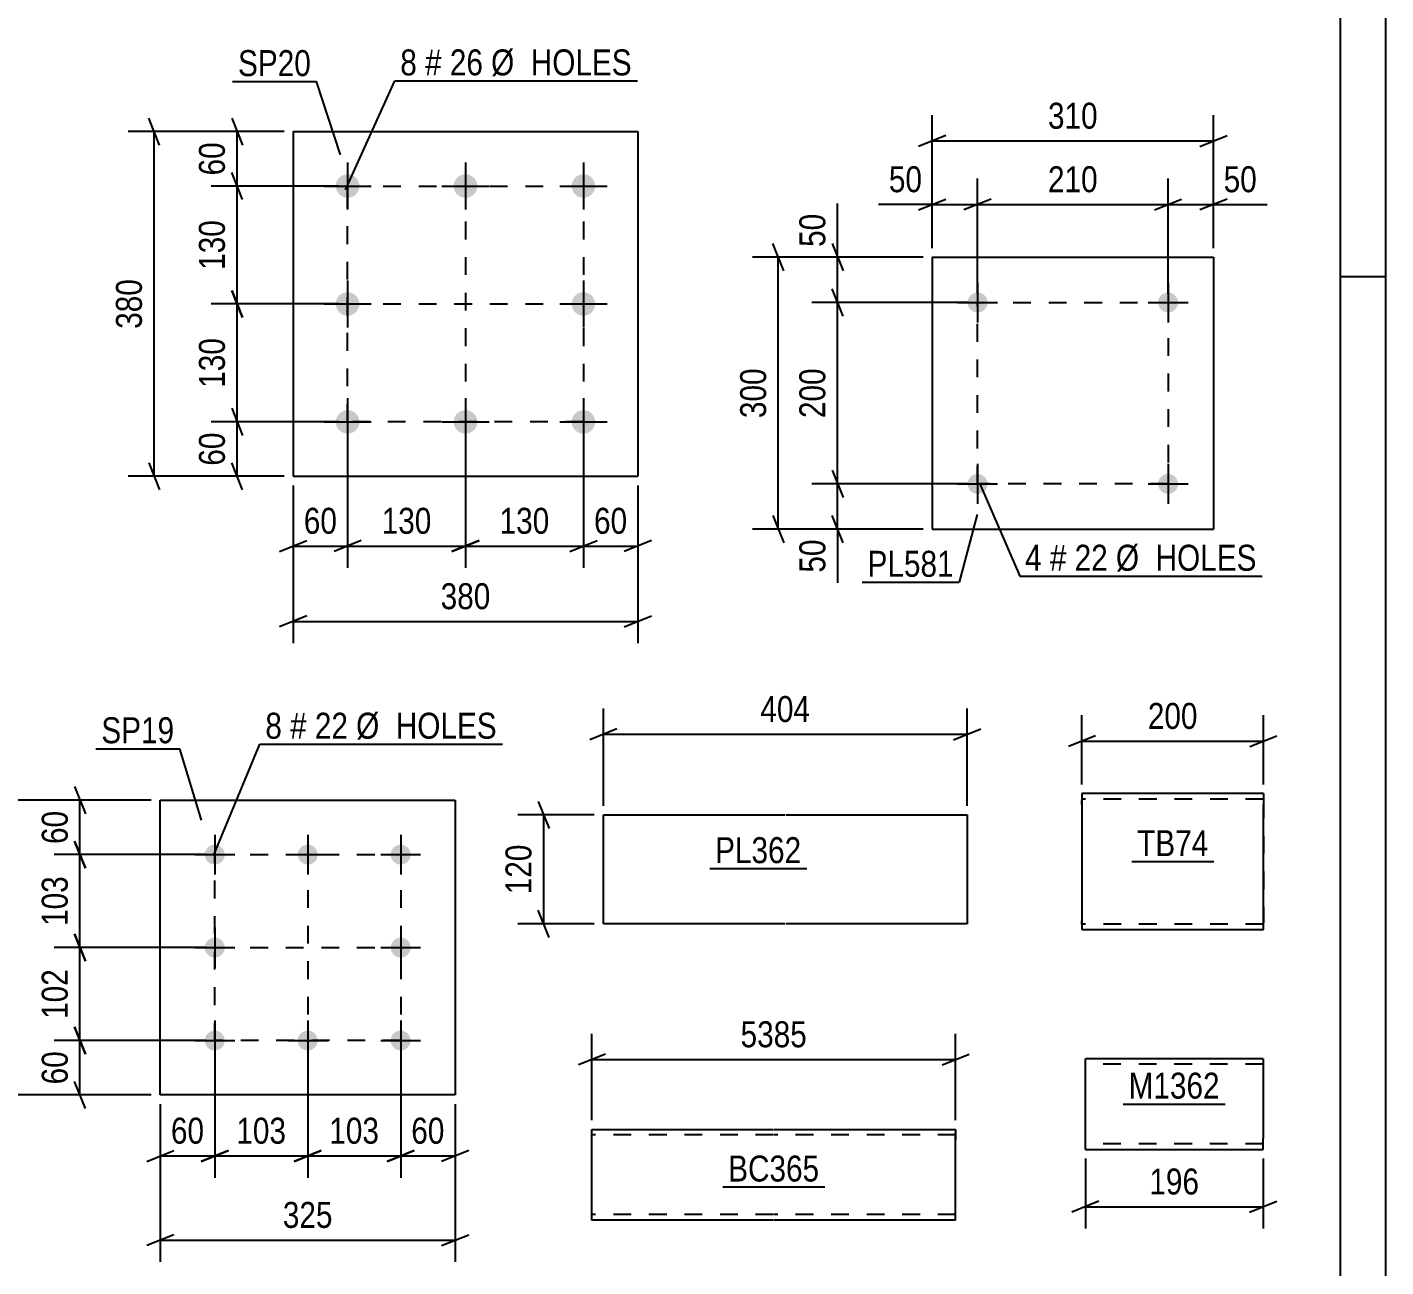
# Model space of a CAD drawing. Header units: millimetres. Extents: x 0 to 594, y 0 to 420.
# Drawn here: x 444.2 to 594, y 188.8 to 325.5 of the extents above; entities that cross this region are included whole.
import ezdxf

# ---------------------------------------------------------------- set-up
doc = ezdxf.new("R2010")
doc.units = ezdxf.units.MM
doc.linetypes.add('DXK_LINE_DOT2', pattern=[3.9198, 1.9599, -1.9599])
doc.styles.add('Arial Narrow', font='ARIALN.TTF', dxfattribs={"height": 0.2})

# ---------------------------------------------------------------- blocks, each defined once
blk = doc.blocks.new('Unknown-570345859-1135')
at = {"color": 5, "linetype": 'Continuous'}
for p, q in [((594, 0), (594, 420)), ((589, 5), (589, 415)), ((594, 298), (589, 298))]:
    blk.add_line(p, q, dxfattribs=at)
blk = doc.blocks.new('Part-570345859-2821 - 2807')
at = {"color": 2, "linetype": 'Continuous'}
for p, q in [((507.73, 226.66), (507.73, 238.66)), ((507.73, 238.66), (527.73, 238.66)), ((527.83, 238.66), (547.83, 238.66)), ((547.83, 238.66), (547.83, 226.66)), ((527.73, 226.66), (507.73, 226.66)), ((547.83, 226.66), (527.83, 226.66))]:
    blk.add_line(p, q, dxfattribs=at)
blk = doc.blocks.new('Part-570345859-2791 - 2776')
at = {"color": 2, "linetype": 'Continuous'}
for p, q in [((580.5, 241.02), (560.5, 241.02)), ((560.5, 241.02), (560.5, 226.11)), ((580.5, 241.02), (580.5, 240.93)), ((580.5, 240.93), (580.5, 240.67)), ((580.5, 240.67), (580.5, 239.82)), ((580.5, 227.22), (580.5, 239.82)), ((580.5, 226.02), (580.5, 227.22)), ((560.5, 226.11), (560.5, 226.02)), ((560.5, 226.02), (580.5, 226.02))]:
    blk.add_line(p, q, dxfattribs=at)
at = {"color": 7, "linetype": 'DXK_LINE_DOT2'}
for p, q in [((560.5, 240.93), (560.5, 239.82)), ((580.5, 240.42), (560.5, 240.42)), ((560.5, 239.82), (560.5, 240.24)), ((580.5, 240.67), (580.5, 240.42)), ((580.5, 240.28), (580.5, 226.99)), ((560.5, 226.66), (560.5, 226.99)), ((560.5, 226.62), (560.5, 226.66)), ((580.5, 226.62), (560.5, 226.62)), ((580.5, 227.22), (580.5, 226.76)), ((580.5, 226.37), (580.5, 226.99)), ((580.5, 226.62), (580.5, 226.66))]:
    blk.add_line(p, q, dxfattribs=at)
blk = doc.blocks.new('Part-570345859-3059 - 3043')
at = {"color": 2, "linetype": 'Continuous'}
for p, q in [((506.47, 194.09), (506.47, 204)), ((506.47, 204), (526.47, 204)), ((526.57, 204), (546.57, 204)), ((546.57, 204), (546.57, 203.91)), ((546.57, 203.91), (546.57, 202.8)), ((546.57, 194), (546.57, 202.8)), ((506.47, 194), (506.47, 194.09)), ((526.47, 194), (506.47, 194)), ((546.57, 194), (526.57, 194))]:
    blk.add_line(p, q, dxfattribs=at)
at = {"color": 7, "linetype": 'DXK_LINE_DOT2'}
for p, q in [((526.47, 203.4), (506.47, 203.4)), ((546.57, 203.4), (526.57, 203.4)), ((546.57, 202.8), (546.57, 203.65)), ((506.47, 194.6), (506.47, 194.64)), ((526.47, 194.6), (506.47, 194.6)), ((506.47, 194), (506.47, 194)), ((546.57, 194.6), (526.57, 194.6)), ((546.57, 194.6), (546.57, 194.64))]:
    blk.add_line(p, q, dxfattribs=at)
blk = doc.blocks.new('Part-570345859-2939 - 2890')
at = {"color": 2, "linetype": 'Continuous'}
for p, q in [((458.88, 207.79), (458.88, 240.29)), ((458.88, 240.29), (491.38, 240.29)), ((491.38, 240.29), (491.38, 207.79)), ((491.38, 207.79), (458.88, 207.79))]:
    blk.add_line(p, q, dxfattribs=at)
blk = doc.blocks.new('Bolt-570345859-2924 - 2890')
at = {"linetype": 'Continuous'}
for points in [[(464.88, 235.39, -1), (464.88, 233.19, -1)], [(475.13, 235.39, -1), (475.13, 233.19, -1)], [(485.38, 235.39, -1), (485.38, 233.19, -1)], [(464.88, 225.14, -1), (464.88, 222.94, -1)], [(485.38, 225.14, -1), (485.38, 222.94, -1)], [(464.88, 214.89, -1), (464.88, 212.69, -1)], [(475.13, 214.89, -1), (475.13, 212.69, -1)], [(485.38, 214.89, -1), (485.38, 212.69, -1)]]:
    blk.add_hatch(color=1, dxfattribs=at).paths.add_polyline_path(points)
at = {"color": 1, "linetype": 'Continuous'}
for p, q in [((464.88, 236.49), (464.88, 232.09)), ((475.13, 236.49), (475.13, 232.09)), ((485.38, 236.49), (485.38, 232.09)), ((462.68, 234.29), (467.08, 234.29)), ((472.93, 234.29), (477.33, 234.29)), ((483.18, 234.29), (487.58, 234.29)), ((464.88, 226.24), (464.88, 221.84)), ((485.38, 226.24), (485.38, 221.84)), ((462.68, 224.04), (467.08, 224.04)), ((483.18, 224.04), (487.58, 224.04)), ((464.88, 215.99), (464.88, 211.59)), ((475.13, 215.99), (475.13, 211.59)), ((485.38, 215.99), (485.38, 211.59)), ((462.68, 213.79), (467.08, 213.79)), ((472.93, 213.79), (477.33, 213.79)), ((483.18, 213.79), (487.58, 213.79))]:
    blk.add_line(p, q, dxfattribs=at)
blk = doc.blocks.new('Part-570345859-2505 - 2489')
at = {"color": 2, "linetype": 'Continuous'}
for p, q in [((473.53, 314), (473.53, 276)), ((473.53, 314), (511.53, 314)), ((511.53, 314), (511.53, 276)), ((473.53, 276), (511.53, 276))]:
    blk.add_line(p, q, dxfattribs=at)
blk = doc.blocks.new('Bolt-570345859-2538 - 2489')
at = {"linetype": 'Continuous'}
for points in [[(479.53, 309.3, -1), (479.53, 306.7, -1)], [(492.53, 309.3, -1), (492.53, 306.7, -1)], [(505.53, 309.3, -1), (505.53, 306.7, -1)], [(479.53, 296.3, -1), (479.53, 293.7, -1)], [(505.53, 296.3, -1), (505.53, 293.7, -1)], [(479.53, 283.3, -1), (479.53, 280.7, -1)], [(492.53, 283.3, -1), (492.53, 280.7, -1)], [(505.53, 283.3, -1), (505.53, 280.7, -1)]]:
    blk.add_hatch(color=1, dxfattribs=at).paths.add_polyline_path(points)
at = {"color": 1, "linetype": 'Continuous'}
for p, q in [((479.53, 310.6), (479.53, 305.4)), ((492.53, 310.6), (492.53, 305.4)), ((505.53, 310.6), (505.53, 305.4)), ((476.93, 308), (482.13, 308)), ((489.93, 308), (495.13, 308)), ((502.93, 308), (508.13, 308)), ((479.53, 297.6), (479.53, 292.4)), ((505.53, 297.6), (505.53, 292.4)), ((476.93, 295), (482.13, 295)), ((502.93, 295), (508.13, 295)), ((479.53, 284.6), (479.53, 279.4)), ((492.53, 284.6), (492.53, 279.4)), ((505.53, 284.6), (505.53, 279.4)), ((476.93, 282), (482.13, 282)), ((489.93, 282), (495.13, 282)), ((502.93, 282), (508.13, 282))]:
    blk.add_line(p, q, dxfattribs=at)
blk = doc.blocks.new('Part-570345859-2473 - 2459')
at = {"color": 2, "linetype": 'Continuous'}
for p, q in [((580.47, 211.79), (560.87, 211.79)), ((560.87, 201.88), (560.87, 211.79)), ((580.47, 211.79), (580.47, 211.7)), ((580.47, 211.7), (580.47, 202.99)), ((580.47, 201.79), (580.47, 202.99)), ((560.87, 201.79), (560.87, 201.88)), ((560.87, 201.79), (580.47, 201.79))]:
    blk.add_line(p, q, dxfattribs=at)
at = {"color": 7, "linetype": 'DXK_LINE_DOT2'}
for p, q in [((580.47, 211.19), (560.87, 211.19)), ((560.87, 210.59), (560.87, 210.59)), ((580.47, 210.59), (580.47, 210.59)), ((560.87, 202.39), (560.87, 202.43)), ((580.47, 202.39), (560.87, 202.39)), ((580.47, 202.43), (580.47, 202.76)), ((580.47, 202.39), (580.47, 202.43))]:
    blk.add_line(p, q, dxfattribs=at)
blk = doc.blocks.new('Bolt-570345859-2272 - 2238')
at = {"linetype": 'Continuous'}
for points in [[(550.09, 295.16, -1), (547.89, 295.16, -1)], [(571.09, 295.16, -1), (568.89, 295.16, -1)]]:
    blk.add_hatch(color=1, dxfattribs=at).paths.add_polyline_path(points)
at = {"color": 1, "linetype": 'Continuous'}
for p, q in [((548.99, 297.36), (548.99, 292.96)), ((569.99, 297.36), (569.99, 292.96)), ((546.79, 295.16), (551.19, 295.16)), ((567.79, 295.16), (572.19, 295.16))]:
    blk.add_line(p, q, dxfattribs=at)
blk = doc.blocks.new('Bolt-570345859-2277 - 2238')
at = {"linetype": 'Continuous'}
for points in [[(550.09, 275.16, -1), (547.89, 275.16, -1)], [(571.09, 275.16, -1), (568.89, 275.16, -1)]]:
    blk.add_hatch(color=1, dxfattribs=at).paths.add_polyline_path(points)
at = {"color": 1, "linetype": 'Continuous'}
for p, q in [((548.99, 277.36), (548.99, 272.96)), ((569.99, 277.36), (569.99, 272.96)), ((546.79, 275.16), (551.19, 275.16)), ((567.79, 275.16), (572.19, 275.16))]:
    blk.add_line(p, q, dxfattribs=at)
blk = doc.blocks.new('Part-570345859-2292 - 2238')
at = {"color": 2, "linetype": 'Continuous'}
for p, q in [((543.99, 300.16), (543.99, 270.16)), ((543.99, 300.16), (574.99, 300.16)), ((574.99, 300.16), (574.99, 270.16)), ((543.99, 270.16), (574.99, 270.16))]:
    blk.add_line(p, q, dxfattribs=at)
blk = doc.blocks.new('Rectangle-570345859-3029 - 2890')
at = {"color": 1, "linetype": 'DXK_LINE_DOT2'}
blk.add_lwpolyline([(464.88, 234.29), (485.38, 234.29), (485.38, 213.79), (464.88, 213.79), (464.88, 234.29)], close=True, dxfattribs=at)
blk = doc.blocks.new('Rectangle-570345859-2625 - 2489')
at = {"color": 1, "linetype": 'DXK_LINE_DOT2'}
blk.add_lwpolyline([(479.53, 308), (505.53, 308), (505.53, 282), (479.53, 282), (479.53, 308)], close=True, dxfattribs=at)
blk = doc.blocks.new('Rectangle-570345859-2401 - 2238')
at = {"color": 1, "linetype": 'DXK_LINE_DOT2'}
blk.add_lwpolyline([(548.99, 295.16), (569.99, 295.16), (569.99, 275.16), (548.99, 275.16), (548.99, 295.16)], close=True, dxfattribs=at)
blk = doc.blocks.new('Line-570345859-3019 - 2890')
at = {"color": 1, "linetype": 'DXK_LINE_DOT2'}
blk.add_line((475.13, 234.29), (475.13, 213.49), dxfattribs=at)
blk = doc.blocks.new('Line-570345859-2618 - 2489')
at = {"color": 1, "linetype": 'DXK_LINE_DOT2'}
blk.add_line((492.53, 308), (492.53, 282), dxfattribs=at)
blk = doc.blocks.new('Line-570345859-3012 - 2890')
at = {"color": 1, "linetype": 'DXK_LINE_DOT2'}
blk.add_line((464.88, 224.04), (485.38, 224.04), dxfattribs=at)
blk = doc.blocks.new('Line-570345859-2611 - 2489')
at = {"color": 1, "linetype": 'DXK_LINE_DOT2'}
blk.add_line((479.53, 295), (505.53, 295), dxfattribs=at)
blk = doc.blocks.new('StraightDimension-570345859-2823 - 2807')
at = {"color": 7, "linetype": 'Continuous'}
for p, q in [((507.73, 239.66), (507.73, 250.41)), ((547.83, 239.66), (547.83, 250.41)), ((509.23, 248.16), (506.23, 246.96)), ((507.73, 247.56), (547.83, 247.56)), ((546.33, 246.96), (549.33, 248.16))]:
    blk.add_line(p, q, dxfattribs=at)
at = {"color": 0}
blk.add_wipeout([(531.13, 248.31), (531.13, 252.51), (524.44, 252.51), (524.44, 248.31)], dxfattribs=at)
at = {"color": 3, "style": 'Arial Narrow'}
blk.add_text('404', height=2.863, dxfattribs=at).set_placement((525.04, 248.91))
blk = doc.blocks.new('StraightDimension-570345859-2834 - 2807')
at = {"color": 7, "linetype": 'Continuous'}
for p, q in [((500.55, 240.16), (501.75, 237.16)), ((506.73, 238.66), (498.3, 238.66)), ((501.15, 226.66), (501.15, 238.66)), ((501.75, 225.16), (500.55, 228.16)), ((506.73, 226.66), (498.3, 226.66))]:
    blk.add_line(p, q, dxfattribs=at)
at = {"color": 0}
blk.add_wipeout([(500.4, 236), (496.2, 236), (496.2, 229.32), (500.4, 229.32)], dxfattribs=at)
at = {"color": 3, "style": 'Arial Narrow'}
blk.add_text('120', height=2.863, rotation=90.0002, dxfattribs=at).set_placement((499.8, 229.92))
blk = doc.blocks.new('StraightDimension-570345859-2793 - 2776')
at = {"color": 7, "linetype": 'Continuous'}
for p, q in [((560.5, 242.02), (560.5, 249.65)), ((580.5, 242.02), (580.5, 249.65)), ((562, 247.4), (559, 246.2)), ((579, 246.2), (582, 247.4)), ((560.5, 246.8), (580.5, 246.8))]:
    blk.add_line(p, q, dxfattribs=at)
at = {"color": 0}
blk.add_wipeout([(573.85, 247.55), (573.85, 251.75), (567.16, 251.75), (567.16, 247.55)], dxfattribs=at)
at = {"color": 3, "style": 'Arial Narrow'}
blk.add_text('200', height=2.863, dxfattribs=at).set_placement((567.76, 248.15))
blk = doc.blocks.new('StraightDimension-570345859-3062 - 3043')
at = {"color": 7, "linetype": 'Continuous'}
for p, q in [((506.47, 205), (506.47, 214.55)), ((546.57, 205), (546.57, 214.55)), ((507.97, 212.3), (504.97, 211.1)), ((506.47, 211.7), (546.57, 211.7)), ((545.07, 211.1), (548.07, 212.3))]:
    blk.add_line(p, q, dxfattribs=at)
at = {"color": 0}
blk.add_wipeout([(530.77, 212.45), (530.77, 216.65), (522.26, 216.65), (522.26, 212.45)], dxfattribs=at)
at = {"color": 3, "style": 'Arial Narrow'}
blk.add_text('5385', height=2.863, dxfattribs=at).set_placement((522.86, 213.05))
blk = doc.blocks.new('StraightDimension-570345859-10542 - 2890')
at = {"color": 7, "linetype": 'Continuous'}
for p, q in [((449.42, 235.79), (450.62, 232.79)), ((463.88, 234.29), (447.17, 234.29)), ((450.02, 224.04), (450.02, 234.29)), ((450.62, 222.54), (449.42, 225.54)), ((463.88, 224.04), (447.17, 224.04))]:
    blk.add_line(p, q, dxfattribs=at)
at = {"color": 0}
blk.add_wipeout([(449.27, 232.51), (445.07, 232.51), (445.07, 225.83), (449.27, 225.83)], dxfattribs=at)
at = {"color": 3, "style": 'Arial Narrow'}
blk.add_text('103', height=2.863, rotation=90.0002, dxfattribs=at).set_placement((448.67, 226.43))
blk = doc.blocks.new('StraightDimension-570345859-2941 - 2890')
at = {"color": 7, "linetype": 'Continuous'}
for p, q in [((449.42, 215.29), (450.62, 212.29)), ((463.88, 213.79), (447.17, 213.79)), ((450.02, 207.79), (450.02, 213.79)), ((450.62, 206.29), (449.42, 209.29)), ((457.88, 207.79), (447.17, 207.79))]:
    blk.add_line(p, q, dxfattribs=at)
at = {"color": 0}
blk.add_wipeout([(449.27, 213.22), (445.07, 213.22), (445.07, 208.36), (449.27, 208.36)], dxfattribs=at)
at = {"color": 3, "style": 'Arial Narrow'}
blk.add_text('60', height=2.863, rotation=90.0002, dxfattribs=at).set_placement((448.67, 208.96))
blk = doc.blocks.new('StraightDimension-570345859-2951 - 2890')
at = {"color": 7, "linetype": 'Continuous'}
for p, q in [((449.42, 241.79), (450.62, 238.79)), ((457.88, 240.29), (447.17, 240.29)), ((450.02, 234.29), (450.02, 240.29)), ((450.62, 232.79), (449.42, 235.79)), ((463.88, 234.29), (447.17, 234.29))]:
    blk.add_line(p, q, dxfattribs=at)
at = {"color": 0}
blk.add_wipeout([(449.27, 239.72), (445.07, 239.72), (445.07, 234.86), (449.27, 234.86)], dxfattribs=at)
at = {"color": 3, "style": 'Arial Narrow'}
blk.add_text('60', height=2.863, rotation=90.0002, dxfattribs=at).set_placement((448.67, 235.46))
blk = doc.blocks.new('StraightDimension-570345859-10540 - 2890')
at = {"color": 7, "linetype": 'Continuous'}
for p, q in [((449.42, 225.54), (450.62, 222.54)), ((463.88, 224.04), (447.17, 224.04)), ((450.02, 213.79), (450.02, 224.04)), ((450.62, 212.29), (449.42, 215.29)), ((463.88, 213.79), (447.17, 213.79))]:
    blk.add_line(p, q, dxfattribs=at)
at = {"color": 0}
blk.add_wipeout([(449.27, 222.26), (445.07, 222.26), (445.07, 215.57), (449.27, 215.57)], dxfattribs=at)
at = {"color": 3, "style": 'Arial Narrow'}
blk.add_text('102', height=2.863, rotation=90.0002, dxfattribs=at).set_placement((448.67, 216.18))
blk = doc.blocks.new('StraightDimension-570345859-2966 - 2890')
at = {"color": 7, "linetype": 'Continuous'}
for p, q in [((442.4, 238.79), (441.2, 241.79)), ((457.88, 240.29), (438.95, 240.29)), ((441.8, 207.79), (441.8, 240.29)), ((441.2, 209.29), (442.4, 206.29)), ((457.88, 207.79), (438.95, 207.79))]:
    blk.add_line(p, q, dxfattribs=at)
at = {"color": 0}
blk.add_wipeout([(441.05, 227.38), (436.85, 227.38), (436.85, 220.7), (441.05, 220.7)], dxfattribs=at)
at = {"color": 3, "style": 'Arial Narrow'}
blk.add_text('325', height=2.863, rotation=90.0002, dxfattribs=at).set_placement((440.45, 221.3))
blk = doc.blocks.new('StraightDimension-570345859-2977 - 2890')
at = {"color": 7, "linetype": 'Continuous'}
for p, q in [((485.38, 212.79), (485.38, 198.67)), ((491.38, 206.79), (491.38, 198.67)), ((483.88, 200.47), (486.88, 201.67)), ((485.38, 201.07), (491.38, 201.07)), ((492.88, 201.67), (489.88, 200.47))]:
    blk.add_line(p, q, dxfattribs=at)
at = {"color": 0}
blk.add_wipeout([(490.81, 201.82), (490.81, 206.02), (485.95, 206.02), (485.95, 201.82)], dxfattribs=at)
at = {"color": 3, "style": 'Arial Narrow'}
blk.add_text('60', height=2.863, dxfattribs=at).set_placement((486.55, 202.42))
blk = doc.blocks.new('StraightDimension-570345859-2987 - 2890')
at = {"color": 7, "linetype": 'Continuous'}
for p, q in [((464.88, 212.79), (464.88, 198.67)), ((458.88, 206.79), (458.88, 198.67)), ((457.38, 200.47), (460.38, 201.67)), ((458.88, 201.07), (464.88, 201.07)), ((466.38, 201.67), (463.38, 200.47))]:
    blk.add_line(p, q, dxfattribs=at)
at = {"color": 0}
blk.add_wipeout([(464.31, 201.82), (464.31, 206.02), (459.45, 206.02), (459.45, 201.82)], dxfattribs=at)
at = {"color": 3, "style": 'Arial Narrow'}
blk.add_text('60', height=2.863, dxfattribs=at).set_placement((460.05, 202.42))
blk = doc.blocks.new('StraightDimension-570345859-3002 - 2890')
at = {"color": 7, "linetype": 'Continuous'}
for p, q in [((458.88, 206.79), (458.88, 189.39)), ((491.38, 206.79), (491.38, 189.39)), ((460.38, 192.39), (457.38, 191.19)), ((458.88, 191.79), (491.38, 191.79)), ((489.88, 191.19), (492.88, 192.39))]:
    blk.add_line(p, q, dxfattribs=at)
at = {"color": 0}
blk.add_wipeout([(478.47, 192.54), (478.47, 196.74), (471.79, 196.74), (471.79, 192.54)], dxfattribs=at)
at = {"color": 3, "style": 'Arial Narrow'}
blk.add_text('325', height=2.863, dxfattribs=at).set_placement((472.39, 193.14))
blk = doc.blocks.new('StraightDimension-570345859-10562 - 2890')
at = {"color": 7, "linetype": 'Continuous'}
for p, q in [((464.88, 212.79), (464.88, 198.67)), ((475.13, 212.79), (475.13, 198.67)), ((463.38, 200.47), (466.38, 201.67)), ((464.88, 201.07), (475.13, 201.07)), ((476.63, 201.67), (473.63, 200.47))]:
    blk.add_line(p, q, dxfattribs=at)
at = {"color": 0}
blk.add_wipeout([(473.34, 201.82), (473.34, 206.02), (466.66, 206.02), (466.66, 201.82)], dxfattribs=at)
at = {"color": 3, "style": 'Arial Narrow'}
blk.add_text('103', height=2.863, dxfattribs=at).set_placement((467.26, 202.42))
blk = doc.blocks.new('StraightDimension-570345859-10564 - 2890')
at = {"color": 7, "linetype": 'Continuous'}
for p, q in [((475.13, 212.79), (475.13, 198.67)), ((485.38, 212.79), (485.38, 198.67)), ((473.63, 200.47), (476.63, 201.67)), ((475.13, 201.07), (485.38, 201.07)), ((486.88, 201.67), (483.88, 200.47))]:
    blk.add_line(p, q, dxfattribs=at)
at = {"color": 0}
blk.add_wipeout([(483.59, 201.82), (483.59, 206.02), (476.91, 206.02), (476.91, 201.82)], dxfattribs=at)
at = {"color": 3, "style": 'Arial Narrow'}
blk.add_text('103', height=2.863, dxfattribs=at).set_placement((477.51, 202.42))
blk = doc.blocks.new('StraightDimension-570345859-2540 - 2489')
at = {"color": 7, "linetype": 'Continuous'}
for p, q in [((473.53, 275), (473.53, 257.6)), ((511.53, 275), (511.53, 257.6)), ((475.03, 260.6), (472.03, 259.4)), ((473.53, 260), (511.53, 260)), ((510.03, 259.4), (513.03, 260.6))]:
    blk.add_line(p, q, dxfattribs=at)
at = {"color": 0}
blk.add_wipeout([(495.87, 260.75), (495.87, 264.95), (489.19, 264.95), (489.19, 260.75)], dxfattribs=at)
at = {"color": 3, "style": 'Arial Narrow'}
blk.add_text('380', height=2.863, dxfattribs=at).set_placement((489.79, 261.35))
blk = doc.blocks.new('StraightDimension-570345859-2551 - 2489')
at = {"color": 7, "linetype": 'Continuous'}
for p, q in [((479.53, 281), (479.53, 265.91)), ((473.53, 275), (473.53, 265.91)), ((472.03, 267.71), (475.03, 268.91)), ((473.53, 268.31), (479.53, 268.31)), ((481.03, 268.91), (478.03, 267.71))]:
    blk.add_line(p, q, dxfattribs=at)
at = {"color": 0}
blk.add_wipeout([(478.96, 269.06), (478.96, 273.26), (474.1, 273.26), (474.1, 269.06)], dxfattribs=at)
at = {"color": 3, "style": 'Arial Narrow'}
blk.add_text('60', height=2.863, dxfattribs=at).set_placement((474.7, 269.66))
blk = doc.blocks.new('StraightDimension-570345859-2565 - 2489')
at = {"color": 7, "linetype": 'Continuous'}
for p, q in [((505.53, 281), (505.53, 265.91)), ((511.53, 275), (511.53, 265.91)), ((504.03, 267.71), (507.03, 268.91)), ((505.53, 268.31), (511.53, 268.31)), ((513.03, 268.91), (510.03, 267.71))]:
    blk.add_line(p, q, dxfattribs=at)
at = {"color": 0}
blk.add_wipeout([(510.96, 269.06), (510.96, 273.26), (506.1, 273.26), (506.1, 269.06)], dxfattribs=at)
at = {"color": 3, "style": 'Arial Narrow'}
blk.add_text('60', height=2.863, dxfattribs=at).set_placement((506.7, 269.66))
blk = doc.blocks.new('StraightDimension-570345859-2576 - 2489')
at = {"color": 7, "linetype": 'Continuous'}
for p, q in [((458.8, 312.5), (457.6, 315.5)), ((472.53, 314), (455.35, 314)), ((458.2, 276), (458.2, 314)), ((457.6, 277.5), (458.8, 274.5)), ((472.53, 276), (455.35, 276))]:
    blk.add_line(p, q, dxfattribs=at)
at = {"color": 0}
blk.add_wipeout([(457.45, 298.34), (453.25, 298.34), (453.25, 291.66), (457.45, 291.66)], dxfattribs=at)
at = {"color": 3, "style": 'Arial Narrow'}
blk.add_text('380', height=2.863, rotation=90.0002, dxfattribs=at).set_placement((456.85, 292.26))
blk = doc.blocks.new('StraightDimension-570345859-2591 - 2489')
at = {"color": 7, "linetype": 'Continuous'}
for p, q in [((466.75, 283.5), (467.95, 280.5)), ((478.53, 282), (464.5, 282)), ((467.35, 276), (467.35, 282)), ((467.95, 274.5), (466.75, 277.5)), ((472.53, 276), (464.5, 276))]:
    blk.add_line(p, q, dxfattribs=at)
at = {"color": 0}
blk.add_wipeout([(466.6, 281.43), (462.4, 281.43), (462.4, 276.57), (466.6, 276.57)], dxfattribs=at)
at = {"color": 3, "style": 'Arial Narrow'}
blk.add_text('60', height=2.863, rotation=90.0002, dxfattribs=at).set_placement((466, 277.17))
blk = doc.blocks.new('StraightDimension-570345859-2601 - 2489')
at = {"color": 7, "linetype": 'Continuous'}
for p, q in [((466.75, 315.5), (467.95, 312.5)), ((472.53, 314), (464.5, 314)), ((467.35, 308), (467.35, 314)), ((467.95, 306.5), (466.75, 309.5)), ((478.53, 308), (464.5, 308))]:
    blk.add_line(p, q, dxfattribs=at)
at = {"color": 0}
blk.add_wipeout([(466.6, 313.43), (462.4, 313.43), (462.4, 308.57), (466.6, 308.57)], dxfattribs=at)
at = {"color": 3, "style": 'Arial Narrow'}
blk.add_text('60', height=2.863, rotation=90.0002, dxfattribs=at).set_placement((466, 309.17))
blk = doc.blocks.new('StraightDimension-570345859-10677 - 2489')
at = {"color": 7, "linetype": 'Continuous'}
for p, q in [((479.53, 281), (479.53, 265.91)), ((492.53, 281), (492.53, 265.91)), ((481.03, 268.91), (478.03, 267.71)), ((479.53, 268.31), (492.53, 268.31)), ((491.03, 267.71), (494.03, 268.91))]:
    blk.add_line(p, q, dxfattribs=at)
at = {"color": 0}
blk.add_wipeout([(489.37, 269.06), (489.37, 273.26), (482.69, 273.26), (482.69, 269.06)], dxfattribs=at)
at = {"color": 3, "style": 'Arial Narrow'}
blk.add_text('130', height=2.863, dxfattribs=at).set_placement((483.29, 269.66))
blk = doc.blocks.new('StraightDimension-570345859-10679 - 2489')
at = {"color": 7, "linetype": 'Continuous'}
for p, q in [((492.53, 281), (492.53, 265.91)), ((505.53, 281), (505.53, 265.91)), ((494.03, 268.91), (491.03, 267.71)), ((492.53, 268.31), (505.53, 268.31)), ((504.03, 267.71), (507.03, 268.91))]:
    blk.add_line(p, q, dxfattribs=at)
at = {"color": 0}
blk.add_wipeout([(502.37, 269.06), (502.37, 273.26), (495.69, 273.26), (495.69, 269.06)], dxfattribs=at)
at = {"color": 3, "style": 'Arial Narrow'}
blk.add_text('130', height=2.863, dxfattribs=at).set_placement((496.29, 269.66))
blk = doc.blocks.new('StraightDimension-570345859-10699 - 2489')
at = {"color": 7, "linetype": 'Continuous'}
for p, q in [((467.95, 293.5), (466.75, 296.5)), ((478.53, 295), (464.5, 295)), ((467.35, 282), (467.35, 295)), ((466.75, 283.5), (467.95, 280.5)), ((478.53, 282), (464.5, 282))]:
    blk.add_line(p, q, dxfattribs=at)
at = {"color": 0}
blk.add_wipeout([(466.6, 291.84), (462.4, 291.84), (462.4, 285.16), (466.6, 285.16)], dxfattribs=at)
at = {"color": 3, "style": 'Arial Narrow'}
blk.add_text('130', height=2.863, rotation=90.0002, dxfattribs=at).set_placement((466, 285.76))
blk = doc.blocks.new('StraightDimension-570345859-10701 - 2489')
at = {"color": 7, "linetype": 'Continuous'}
for p, q in [((467.95, 306.5), (466.75, 309.5)), ((478.53, 308), (464.5, 308)), ((467.35, 295), (467.35, 308)), ((466.75, 296.5), (467.95, 293.5)), ((478.53, 295), (464.5, 295))]:
    blk.add_line(p, q, dxfattribs=at)
at = {"color": 0}
blk.add_wipeout([(466.6, 304.84), (462.4, 304.84), (462.4, 298.16), (466.6, 298.16)], dxfattribs=at)
at = {"color": 3, "style": 'Arial Narrow'}
blk.add_text('130', height=2.863, rotation=90.0002, dxfattribs=at).set_placement((466, 298.76))
blk = doc.blocks.new('StraightDimension-570345859-2475 - 2459')
at = {"color": 7, "linetype": 'Continuous'}
for p, q in [((560.87, 200.79), (560.87, 193.07)), ((580.47, 200.79), (580.47, 193.07)), ((562.37, 196.07), (559.37, 194.87)), ((560.87, 195.47), (580.47, 195.47)), ((578.97, 194.87), (581.97, 196.07))]:
    blk.add_line(p, q, dxfattribs=at)
at = {"color": 0}
blk.add_wipeout([(574.01, 196.22), (574.01, 200.42), (567.33, 200.42), (567.33, 196.22)], dxfattribs=at)
at = {"color": 3, "style": 'Arial Narrow'}
blk.add_text('196', height=2.863, dxfattribs=at).set_placement((567.93, 196.82))
blk = doc.blocks.new('StraightDimension-570345859-2305 - 2238')
at = {"color": 7, "linetype": 'Continuous'}
for p, q in [((543.99, 301.16), (543.99, 308.82)), ((548.99, 296.16), (548.99, 308.82)), ((543.99, 305.97), (538.08, 305.97)), ((543.99, 305.97), (538.08, 305.97)), ((542.49, 305.37), (545.49, 306.57)), ((543.99, 305.97), (548.99, 305.97)), ((550.49, 306.57), (547.49, 305.37))]:
    blk.add_line(p, q, dxfattribs=at)
at = {"color": 0}
blk.add_wipeout([(543.47, 306.72), (543.47, 310.92), (538.61, 310.92), (538.61, 306.72)], dxfattribs=at)
at = {"color": 3, "style": 'Arial Narrow'}
blk.add_text('50', height=2.863, dxfattribs=at).set_placement((539.21, 307.32))
blk = doc.blocks.new('StraightDimension-570345859-2334 - 2238')
at = {"color": 7, "linetype": 'Continuous'}
for p, q in [((569.99, 296.16), (569.99, 308.82)), ((574.99, 301.16), (574.99, 308.82)), ((568.49, 305.37), (571.49, 306.57)), ((569.99, 305.97), (574.99, 305.97)), ((576.49, 306.57), (573.49, 305.37)), ((574.99, 305.97), (580.9, 305.97)), ((574.99, 305.97), (580.9, 305.97))]:
    blk.add_line(p, q, dxfattribs=at)
at = {"color": 0}
blk.add_wipeout([(580.37, 306.72), (580.37, 310.92), (575.52, 310.92), (575.52, 306.72)], dxfattribs=at)
at = {"color": 3, "style": 'Arial Narrow'}
blk.add_text('50', height=2.863, dxfattribs=at).set_placement((576.12, 307.32))
blk = doc.blocks.new('StraightDimension-570345859-2294 - 2238')
at = {"color": 7, "linetype": 'Continuous'}
for p, q in [((543.99, 301.16), (543.99, 315.82)), ((574.99, 301.16), (574.99, 315.82)), ((545.49, 313.57), (542.49, 312.37)), ((573.49, 312.37), (576.49, 313.57)), ((543.99, 312.97), (574.99, 312.97))]:
    blk.add_line(p, q, dxfattribs=at)
at = {"color": 0}
blk.add_wipeout([(562.83, 313.72), (562.83, 317.92), (556.15, 317.92), (556.15, 313.72)], dxfattribs=at)
at = {"color": 3, "style": 'Arial Narrow'}
blk.add_text('310', height=2.863, dxfattribs=at).set_placement((556.75, 314.32))
blk = doc.blocks.new('StraightDimension-570345859-2318 - 2238')
at = {"color": 7, "linetype": 'Continuous'}
for p, q in [((548.99, 296.16), (548.99, 308.82)), ((569.99, 296.16), (569.99, 308.82)), ((550.49, 306.57), (547.49, 305.37)), ((548.99, 305.97), (569.99, 305.97)), ((568.49, 305.37), (571.49, 306.57))]:
    blk.add_line(p, q, dxfattribs=at)
at = {"color": 0}
blk.add_wipeout([(562.83, 306.72), (562.83, 310.92), (556.15, 310.92), (556.15, 306.72)], dxfattribs=at)
at = {"color": 3, "style": 'Arial Narrow'}
blk.add_text('210', height=2.863, dxfattribs=at).set_placement((556.75, 307.32))
blk = doc.blocks.new('StraightDimension-570345859-2348 - 2238')
at = {"color": 7, "linetype": 'Continuous'}
for p, q in [((527.62, 298.66), (526.42, 301.66)), ((542.99, 300.16), (524.17, 300.16)), ((527.02, 270.16), (527.02, 300.16)), ((526.42, 271.66), (527.62, 268.66)), ((542.99, 270.16), (524.17, 270.16))]:
    blk.add_line(p, q, dxfattribs=at)
at = {"color": 0}
blk.add_wipeout([(526.27, 288.5), (522.07, 288.5), (522.07, 281.82), (526.27, 281.82)], dxfattribs=at)
at = {"color": 3, "style": 'Arial Narrow'}
blk.add_text('300', height=2.863, rotation=90.0002, dxfattribs=at).set_placement((525.67, 282.42))
blk = doc.blocks.new('StraightDimension-570345859-2359 - 2238')
at = {"color": 7, "linetype": 'Continuous'}
for p, q in [((533.55, 300.16), (533.55, 306.07)), ((533.55, 300.16), (533.55, 306.07)), ((532.95, 301.66), (534.15, 298.66)), ((542.99, 300.16), (530.7, 300.16)), ((533.55, 295.16), (533.55, 300.16)), ((534.15, 293.66), (532.95, 296.66)), ((547.99, 295.16), (530.7, 295.16))]:
    blk.add_line(p, q, dxfattribs=at)
at = {"color": 0}
blk.add_wipeout([(532.8, 305.54), (528.6, 305.54), (528.6, 300.69), (532.8, 300.69)], dxfattribs=at)
at = {"color": 3, "style": 'Arial Narrow'}
blk.add_text('50', height=2.863, rotation=90.0002, dxfattribs=at).set_placement((532.2, 301.29))
blk = doc.blocks.new('StraightDimension-570345859-2372 - 2238')
at = {"color": 7, "linetype": 'Continuous'}
for p, q in [((534.15, 293.66), (532.95, 296.66)), ((547.99, 295.16), (530.7, 295.16)), ((533.55, 275.16), (533.55, 295.16)), ((532.95, 276.66), (534.15, 273.66)), ((547.99, 275.16), (530.7, 275.16))]:
    blk.add_line(p, q, dxfattribs=at)
at = {"color": 0}
blk.add_wipeout([(532.8, 288.5), (528.6, 288.5), (528.6, 281.82), (532.8, 281.82)], dxfattribs=at)
at = {"color": 3, "style": 'Arial Narrow'}
blk.add_text('200', height=2.863, rotation=90.0002, dxfattribs=at).set_placement((532.2, 282.42))
blk = doc.blocks.new('StraightDimension-570345859-2388 - 2238')
at = {"color": 7, "linetype": 'Continuous'}
for p, q in [((532.95, 276.66), (534.15, 273.66)), ((547.99, 275.16), (530.7, 275.16)), ((533.55, 270.16), (533.55, 275.16)), ((534.15, 268.66), (532.95, 271.66)), ((542.99, 270.16), (530.7, 270.16)), ((533.55, 270.16), (533.55, 264.25)), ((533.55, 270.16), (533.55, 264.25))]:
    blk.add_line(p, q, dxfattribs=at)
at = {"color": 0}
blk.add_wipeout([(532.8, 269.64), (528.6, 269.64), (528.6, 264.78), (532.8, 264.78)], dxfattribs=at)
at = {"color": 3, "style": 'Arial Narrow'}
blk.add_text('50', height=2.863, rotation=90.0002, dxfattribs=at).set_placement((532.2, 265.38))
blk = doc.blocks.new('Mark-570345859-2819 - 2807')
at = {"color": 0}
blk.add_wipeout([(529.56, 233.35), (529.56, 236.35), (520.05, 236.35), (520.05, 233.35)], dxfattribs=at)
blk.add_wipeout([(529.56, 233.35), (529.56, 236.35), (520.05, 236.35), (520.05, 233.35)], dxfattribs=at)
at = {"color": 30, "linetype": 'Continuous'}
blk.add_line((519.45, 232.75), (530.16, 232.75), dxfattribs=at)
at = {"color": 3, "style": 'Arial Narrow'}
blk.add_text('PL362', height=2.863, dxfattribs=at).set_placement((520.05, 233.35))
blk = doc.blocks.new('Mark-570345859-2789 - 2776')
at = {"color": 0}
blk.add_wipeout([(574.43, 234.12), (574.43, 237.12), (566.58, 237.12), (566.58, 234.12)], dxfattribs=at)
blk.add_wipeout([(574.43, 234.12), (574.43, 237.12), (566.58, 237.12), (566.58, 234.12)], dxfattribs=at)
at = {"color": 30, "linetype": 'Continuous'}
blk.add_line((565.98, 233.52), (575.03, 233.52), dxfattribs=at)
at = {"color": 3, "style": 'Arial Narrow'}
blk.add_text('TB74', height=2.863, dxfattribs=at).set_placement((566.58, 234.12))
blk = doc.blocks.new('Mark-570345859-3057 - 3043')
at = {"color": 0}
blk.add_wipeout([(531.54, 198.25), (531.54, 201.25), (521.49, 201.25), (521.49, 198.25)], dxfattribs=at)
blk.add_wipeout([(531.54, 198.25), (531.54, 201.25), (521.49, 201.25), (521.49, 198.25)], dxfattribs=at)
at = {"color": 30, "linetype": 'Continuous'}
blk.add_line((520.89, 197.65), (532.14, 197.65), dxfattribs=at)
at = {"color": 3, "style": 'Arial Narrow'}
blk.add_text('BC365', height=2.863, dxfattribs=at).set_placement((521.49, 198.25))
blk = doc.blocks.new('Mark-570345859-2920 - 2890')
at = {"color": 0}
for points in [[(472.29, 247.07), (472.29, 250.07), (470.46, 250.07), (470.46, 247.07)], [(475.02, 247.07), (475.02, 250.07), (473.19, 250.07), (473.19, 247.07)], [(479.57, 247.07), (479.57, 250.07), (475.92, 250.07), (475.92, 247.07)], [(496, 247.07), (496, 250.07), (480.47, 250.07), (480.47, 247.07)]]:
    blk.add_wipeout(points, dxfattribs=at)
for points in [[(472.29, 247.07), (472.29, 250.07), (470.46, 250.07), (470.46, 247.07)], [(475.02, 247.07), (475.02, 250.07), (473.19, 250.07), (473.19, 247.07)], [(479.57, 247.07), (479.57, 250.07), (475.92, 250.07), (475.92, 247.07)], [(496, 247.07), (496, 250.07), (480.47, 250.07), (480.47, 247.07)]]:
    blk.add_wipeout(points, dxfattribs=at)
at = {"color": 7, "linetype": 'Continuous'}
for p, q in [((464.8, 234.35), (469.86, 246.47)), ((469.86, 246.47), (496.6, 246.47))]:
    blk.add_line(p, q, dxfattribs=at)
at = {"color": 3, "style": 'Arial Narrow'}
for s, height, p in [('8', 2.86, (470.46, 247.07)), ('#', 2.86, (473.19, 247.07)), ('22', 2.863, (475.92, 247.07)), ('Ø  HOLES', 2.863, (480.47, 247.07))]:
    blk.add_text(s, height=height, dxfattribs=at).set_placement(p)
blk = doc.blocks.new('Mark-570345859-2935 - 2890')
at = {"color": 0}
blk.add_wipeout([(460.42, 246.57), (460.42, 249.57), (452.38, 249.57), (452.38, 246.57)], dxfattribs=at)
blk.add_wipeout([(460.42, 246.57), (460.42, 249.57), (452.38, 249.57), (452.38, 246.57)], dxfattribs=at)
at = {"color": 30, "linetype": 'Continuous'}
for p in [(451.78, 245.97), (463.41, 238.09)]:
    blk.add_line(p, (461.02, 245.97), dxfattribs=at)
at = {"color": 3, "style": 'Arial Narrow'}
blk.add_text('SP19', height=2.863, dxfattribs=at).set_placement((452.38, 246.57))
blk = doc.blocks.new('Mark-570345859-2501 - 2489')
at = {"color": 0}
blk.add_wipeout([(475.49, 320.12), (475.49, 323.12), (467.45, 323.12), (467.45, 320.12)], dxfattribs=at)
blk.add_wipeout([(475.49, 320.12), (475.49, 323.12), (467.45, 323.12), (467.45, 320.12)], dxfattribs=at)
at = {"color": 30, "linetype": 'Continuous'}
for p in [(466.85, 319.52), (478.75, 311.45)]:
    blk.add_line(p, (476.09, 319.52), dxfattribs=at)
at = {"color": 3, "style": 'Arial Narrow'}
blk.add_text('SP20', height=2.863, dxfattribs=at).set_placement((467.45, 320.12))
blk = doc.blocks.new('Mark-570345859-2534 - 2489')
at = {"color": 0}
for points in [[(487.17, 320.2), (487.17, 323.2), (485.34, 323.2), (485.34, 320.2)], [(489.9, 320.2), (489.9, 323.2), (488.07, 323.2), (488.07, 320.2)], [(494.45, 320.2), (494.45, 323.2), (490.8, 323.2), (490.8, 320.2)], [(510.88, 320.2), (510.88, 323.2), (495.35, 323.2), (495.35, 320.2)]]:
    blk.add_wipeout(points, dxfattribs=at)
for points in [[(487.17, 320.2), (487.17, 323.2), (485.34, 323.2), (485.34, 320.2)], [(489.9, 320.2), (489.9, 323.2), (488.07, 323.2), (488.07, 320.2)], [(494.45, 320.2), (494.45, 323.2), (490.8, 323.2), (490.8, 320.2)], [(510.88, 320.2), (510.88, 323.2), (495.35, 323.2), (495.35, 320.2)]]:
    blk.add_wipeout(points, dxfattribs=at)
at = {"color": 7, "linetype": 'Continuous'}
for p, q in [((479.29, 307.6), (484.74, 319.6)), ((484.74, 319.6), (511.48, 319.6))]:
    blk.add_line(p, q, dxfattribs=at)
at = {"color": 3, "style": 'Arial Narrow'}
for s, height, p in [('8', 2.86, (485.34, 320.2)), ('#', 2.86, (488.07, 320.2)), ('26', 2.863, (490.8, 320.2)), ('Ø  HOLES', 2.863, (495.35, 320.2))]:
    blk.add_text(s, height=height, dxfattribs=at).set_placement(p)
blk = doc.blocks.new('Mark-570345859-2471 - 2459')
at = {"color": 0}
blk.add_wipeout([(575.69, 207.39), (575.69, 210.39), (565.64, 210.39), (565.64, 207.39)], dxfattribs=at)
blk.add_wipeout([(575.69, 207.39), (575.69, 210.39), (565.64, 210.39), (565.64, 207.39)], dxfattribs=at)
at = {"color": 30, "linetype": 'Continuous'}
blk.add_line((565.04, 206.79), (576.29, 206.79), dxfattribs=at)
at = {"color": 3, "style": 'Arial Narrow'}
blk.add_text('M1362', height=2.863, dxfattribs=at).set_placement((565.64, 207.39))
blk = doc.blocks.new('MarkSet-570345859-2449 - 2238')
at = {"color": 0}
for points in [[(556.06, 265.59), (556.06, 268.59), (554.23, 268.59), (554.23, 265.59)], [(558.79, 265.59), (558.79, 268.59), (556.96, 268.59), (556.96, 265.59)], [(563.34, 265.59), (563.34, 268.59), (559.69, 268.59), (559.69, 265.59)], [(579.77, 265.59), (579.77, 268.59), (564.24, 268.59), (564.24, 265.59)]]:
    blk.add_wipeout(points, dxfattribs=at)
for points in [[(556.06, 265.59), (556.06, 268.59), (554.23, 268.59), (554.23, 265.59)], [(558.79, 265.59), (558.79, 268.59), (556.96, 268.59), (556.96, 265.59)], [(563.34, 265.59), (563.34, 268.59), (559.69, 268.59), (559.69, 265.59)], [(579.77, 265.59), (579.77, 268.59), (564.24, 268.59), (564.24, 265.59)]]:
    blk.add_wipeout(points, dxfattribs=at)
at = {"color": 7, "linetype": 'Continuous'}
for p, q in [((549.25, 275.16), (553.63, 264.99)), ((553.63, 264.99), (580.37, 264.99))]:
    blk.add_line(p, q, dxfattribs=at)
at = {"color": 3, "style": 'Arial Narrow'}
for s, height, p in [('4', 2.86, (554.23, 265.59)), ('#', 2.86, (556.96, 265.59)), ('22', 2.863, (559.69, 265.59)), ('Ø  HOLES', 2.863, (564.24, 265.59))]:
    blk.add_text(s, height=height, dxfattribs=at).set_placement(p)
blk = doc.blocks.new('Mark-570345859-2288 - 2238')
at = {"color": 0}
blk.add_wipeout([(546.36, 264.92), (546.36, 267.92), (536.86, 267.92), (536.86, 264.92)], dxfattribs=at)
blk.add_wipeout([(546.36, 264.92), (546.36, 267.92), (536.86, 267.92), (536.86, 264.92)], dxfattribs=at)
at = {"color": 30, "linetype": 'Continuous'}
for p in [(548.95, 271.79), (536.26, 264.32)]:
    blk.add_line(p, (546.96, 264.32), dxfattribs=at)
at = {"color": 3, "style": 'Arial Narrow'}
blk.add_text('PL581', height=2.863, dxfattribs=at).set_placement((536.86, 264.92))

msp = doc.modelspace()

# ---------------------------------------------------------------- block references
for name in ['Unknown-570345859-1135', 'Part-570345859-2505 - 2489', 'Bolt-570345859-2538 - 2489', 'Rectangle-570345859-2625 - 2489', 'Line-570345859-2618 - 2489', 'Part-570345859-2292 - 2238', 'Bolt-570345859-2272 - 2238', 'Rectangle-570345859-2401 - 2238', 'Line-570345859-2611 - 2489', 'Bolt-570345859-2277 - 2238', 'Part-570345859-2939 - 2890', 'Part-570345859-2791 - 2776', 'Part-570345859-2821 - 2807', 'Bolt-570345859-2924 - 2890', 'Rectangle-570345859-3029 - 2890', 'Line-570345859-3019 - 2890', 'Line-570345859-3012 - 2890', 'Part-570345859-2473 - 2459', 'Part-570345859-3059 - 3043']:
    msp.add_blockref(name, (0, 0))

# ---------------------------------------------------------------- next in the draw order: block references
for name in ['StraightDimension-570345859-2305 - 2238', 'StraightDimension-570345859-2334 - 2238', 'StraightDimension-570345859-2540 - 2489', 'MarkSet-570345859-2449 - 2238', 'StraightDimension-570345859-2823 - 2807', 'StraightDimension-570345859-2793 - 2776', 'Mark-570345859-2789 - 2776', 'StraightDimension-570345859-10542 - 2890', 'Mark-570345859-2819 - 2807', 'StraightDimension-570345859-3062 - 3043', 'StraightDimension-570345859-2941 - 2890', 'StraightDimension-570345859-2977 - 2890', 'Mark-570345859-2471 - 2459', 'Mark-570345859-3057 - 3043', 'StraightDimension-570345859-2475 - 2459']:
    msp.add_blockref(name, (0, 0))

# ---------------------------------------------------------------- next in the draw order: block references
for name in ['StraightDimension-570345859-2294 - 2238', 'StraightDimension-570345859-2551 - 2489', 'StraightDimension-570345859-2565 - 2489', 'StraightDimension-570345859-2951 - 2890', 'StraightDimension-570345859-2834 - 2807', 'StraightDimension-570345859-10540 - 2890']:
    msp.add_blockref(name, (0, 0))

# ---------------------------------------------------------------- next in the draw order: block references
for name in ['StraightDimension-570345859-2576 - 2489', 'StraightDimension-570345859-2318 - 2238', 'StraightDimension-570345859-2348 - 2238', 'Mark-570345859-2920 - 2890', 'StraightDimension-570345859-2966 - 2890']:
    msp.add_blockref(name, (0, 0))

# ---------------------------------------------------------------- next in the draw order: block references
for name in ['StraightDimension-570345859-2601 - 2489', 'StraightDimension-570345859-2359 - 2238', 'StraightDimension-570345859-2591 - 2489', 'Mark-570345859-2935 - 2890', 'StraightDimension-570345859-2987 - 2890']:
    msp.add_blockref(name, (0, 0))

# ---------------------------------------------------------------- next in the draw order: block references
for name in ['Mark-570345859-2501 - 2489', 'StraightDimension-570345859-2372 - 2238', 'StraightDimension-570345859-10677 - 2489', 'StraightDimension-570345859-3002 - 2890']:
    msp.add_blockref(name, (0, 0))

# ---------------------------------------------------------------- next in the draw order: block references
for name in ['Mark-570345859-2534 - 2489', 'StraightDimension-570345859-10699 - 2489', 'StraightDimension-570345859-10679 - 2489', 'StraightDimension-570345859-2388 - 2238', 'StraightDimension-570345859-10562 - 2890']:
    msp.add_blockref(name, (0, 0))

# ---------------------------------------------------------------- next in the draw order: block references
for name in ['StraightDimension-570345859-10701 - 2489', 'Mark-570345859-2288 - 2238', 'StraightDimension-570345859-10564 - 2890']:
    msp.add_blockref(name, (0, 0))

doc.saveas('drawing.dxf')
